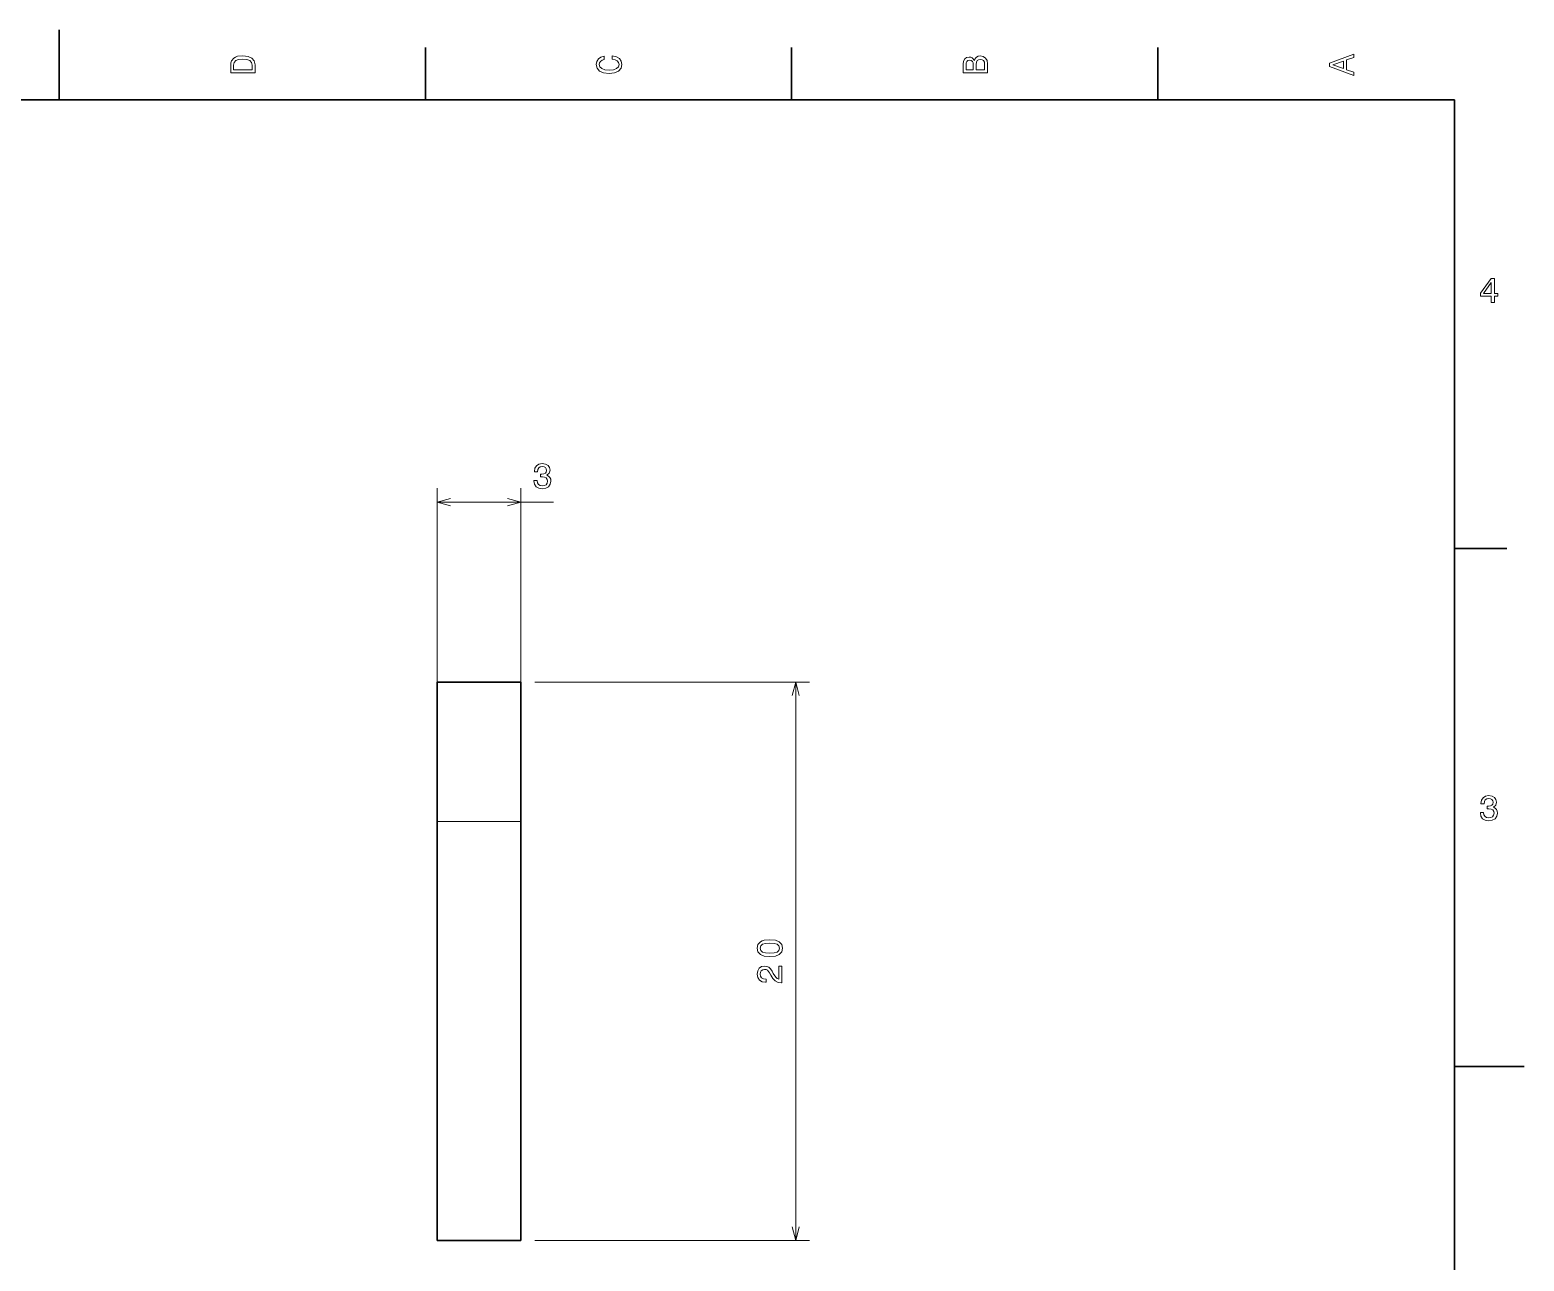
# Model space of a CAD drawing. Extents: x 0 to 420, y 0 to 297.
# Drawn here: x 205.8 to 420, y 120.6 to 297 of the extents above; entities that cross this region are included whole.
import ezdxf

# ---------------------------------------------------------------- set-up
doc = ezdxf.new("R2010")
doc.units = 0

msp = doc.modelspace()

# ---------------------------------------------------------------- linework, layer by layer
at = {"color": 7, "lineweight": 35, "ltscale": 0.25}
for p, q in [((210, 287), (210, 297)), ((410, 148.5), (420, 148.5))]:
    msp.add_line(p, q, dxfattribs=at)
at = {"color": 7, "lineweight": 35, "ltscale": 0.1875}
for p, q in [((262.5, 287), (262.5, 294.5)), ((315, 287), (315, 294.5)), ((367.5, 287), (367.5, 294.5)), ((410, 222.699997), (417.5, 222.699997))]:
    msp.add_line(p, q, dxfattribs=at)
at = {"color": 7, "lineweight": 35}
for p, q in [((410, 287), (10, 287)), ((410, 10), (410, 287)), ((264.186066, 183.568329), (264.186066, 203.568329)), ((276.186066, 183.568329), (276.186066, 203.568329)), ((264.186066, 123.568329), (264.186066, 183.568329)), ((276.186066, 123.568329), (276.186066, 183.568329))]:
    msp.add_line(p, q, dxfattribs=at)
at = {"color": 7, "lineweight": 13}
for p, q in [((264.186066, 185.568329), (264.186066, 231.334229)), ((276.186066, 185.568329), (276.186066, 231.334229)), ((278.186066, 203.568329), (317.579346, 203.568329)), ((315.579346, 123.568329), (315.579346, 203.568329)), ((278.186066, 123.568329), (317.579346, 123.568329))]:
    msp.add_line(p, q, dxfattribs=at)
at = {"color": 7, "lineweight": 13, "ltscale": 0.416346}
msp.add_line((264.186066, 229.334229), (280.839905, 229.334229), dxfattribs=at)
at = {"color": 7, "lineweight": 35, "ltscale": 0.3}
for p, q in [((264.186066, 203.568329), (276.186066, 203.568329)), ((264.186066, 123.568329), (276.186066, 123.568329))]:
    msp.add_line(p, q, dxfattribs=at)
at = {"color": 7, "lineweight": 13, "ltscale": 0.3}
msp.add_line((264.186066, 183.568329), (276.186066, 183.568329), dxfattribs=at)
at = {"color": 7, "lineweight": 13}
for points in [[(395.583221, 290.466858), (395.583221, 290.930847), (394.554413, 291.299011), (394.554413, 292.695984), (395.583221, 293.064117), (395.583221, 293.538177), (392.078186, 292.257202), (392.078186, 291.742798)], [(234.583206, 291.994965), (234.583206, 290.829987), (238.083206, 290.829987), (238.083206, 291.994965), (237.97226, 292.544678), (237.634354, 292.953186), (237.084641, 293.205353), (236.333206, 293.296112), (235.566635, 293.215424), (235.264038, 293.114563), (235.021973, 292.973358), (234.694153, 292.56485), (234.613464, 292.297546)], [(235.001801, 291.959656), (235.077438, 292.342957), (235.309433, 292.605194), (235.722977, 292.761536), (236.333206, 292.811951), (236.923264, 292.7565), (237.336807, 292.600159), (237.583923, 292.332855), (237.664612, 291.959656), (237.664612, 291.299011), (235.001801, 291.299011)], [(289.282074, 292.817017), (289.705688, 292.716156), (290.008301, 292.549713), (290.194885, 292.317719), (290.255402, 292.04541), (290.164642, 291.71759), (289.892303, 291.460388), (289.448486, 291.28891), (288.833221, 291.233429), (288.222992, 291.28891), (287.774139, 291.455353), (287.501801, 291.712555), (287.405975, 292.04541), (287.456421, 292.287476), (287.597626, 292.494232), (287.824585, 292.65564), (288.137268, 292.766571), (288.137268, 293.245697), (287.658142, 293.094391), (287.295044, 292.832153), (287.068085, 292.47406), (286.987396, 292.04541), (287.113495, 291.510803), (287.466492, 291.102325), (288.046478, 290.840057), (288.833221, 290.749298), (289.619965, 290.840057), (290.199951, 291.102325), (290.558014, 291.510803), (290.679047, 292.04541), (290.583221, 292.514404), (290.315918, 292.89267), (289.877167, 293.159943), (289.282074, 293.301147)], [(341.192017, 292.630402), (340.899506, 292.983429), (340.70282, 293.074219), (340.460754, 293.104462), (340.082489, 293.03891), (339.810181, 292.842224), (339.643738, 292.524506), (339.583221, 292.080688), (339.583221, 290.835022), (343.083221, 290.835022), (343.083221, 292.151306), (343.012604, 292.620331), (342.805847, 292.968292), (342.478027, 293.18515), (342.034241, 293.260803), (341.736694, 293.215424), (341.489563, 293.094391), (341.308014, 292.897705)], [(341.035675, 291.984863), (341.035675, 291.299011), (340.001801, 291.299011), (340.001801, 292.025208), (340.032074, 292.297546), (340.122833, 292.489197), (340.279175, 292.605194), (340.511169, 292.645538), (340.743164, 292.600159), (340.904541, 292.479126), (341.005402, 292.272339)], [(342.664642, 292.095825), (342.664642, 291.299011), (341.45929, 291.299011), (341.45929, 292.050446), (341.494598, 292.368164), (341.600525, 292.595093), (341.782074, 292.731262), (342.044312, 292.776672), (342.321686, 292.731262), (342.513336, 292.605194), (342.629333, 292.393372)], [(394.125732, 291.460388), (392.582489, 292), (394.125732, 292.539642)], [(415.277374, 257.966766), (415.731262, 257.966766), (415.731262, 258.834198), (416.23056, 258.834198), (416.23056, 259.237671), (415.731262, 259.237671), (415.731262, 261.391113), (415.272339, 261.391113), (413.739197, 259.278015), (413.739197, 258.834198), (415.277374, 258.834198)], [(414.162842, 259.237671), (415.277374, 260.806091), (415.277374, 259.237671)], [(278.050995, 232.433655), (278.050995, 232.398346), (278.131683, 231.914185), (278.368713, 231.551086), (278.741913, 231.319092), (279.236145, 231.233353), (279.760651, 231.319092), (280.154022, 231.540985), (280.406189, 231.894012), (280.496948, 232.3479), (280.456604, 232.645462), (280.345673, 232.887543), (280.164093, 233.074127), (279.922028, 233.210297), (280.249847, 233.482635), (280.365845, 233.916351), (280.290192, 234.309723), (280.073334, 234.607269), (279.720306, 234.793884), (279.236145, 234.859436), (278.782257, 234.778748), (278.434265, 234.556854), (278.207336, 234.203827), (278.131683, 233.734802), (278.131683, 233.699493), (278.580536, 233.699493), (278.62088, 234.022263), (278.752014, 234.254242), (278.963806, 234.395462), (279.261383, 234.445892), (279.523621, 234.405548), (279.715271, 234.299637), (279.831268, 234.128174), (279.876648, 233.896179), (279.831268, 233.649063), (279.710205, 233.482635), (279.498413, 233.381775), (279.210938, 233.351501), (279.014252, 233.356552), (279.014252, 232.95813), (279.261383, 232.968231), (279.579102, 232.922836), (279.816132, 232.801804), (279.957336, 232.605118), (280.007782, 232.3479), (279.952301, 232.055405), (279.80603, 231.838547), (279.574036, 231.702377), (279.266418, 231.656982), (278.9487, 231.707428), (278.716705, 231.858719), (278.570435, 232.1008), (278.514984, 232.433655)], [(413.729126, 184.866226), (413.729126, 184.830917), (413.809814, 184.346771), (414.046844, 183.983658), (414.420044, 183.751663), (414.914276, 183.665939), (415.438782, 183.751663), (415.832153, 183.973572), (416.08429, 184.326599), (416.175079, 184.780487), (416.134735, 185.078033), (416.023773, 185.320114), (415.842224, 185.506714), (415.600159, 185.642883), (415.927948, 185.915222), (416.043945, 186.348938), (415.968292, 186.74231), (415.751434, 187.039856), (415.398407, 187.226456), (414.914276, 187.292023), (414.460388, 187.211319), (414.112396, 186.989426), (413.885468, 186.636398), (413.809814, 186.167374), (413.809814, 186.13208), (414.258636, 186.13208), (414.299011, 186.454834), (414.430115, 186.686829), (414.641937, 186.828033), (414.939484, 186.878479), (415.201721, 186.83812), (415.393372, 186.732224), (415.509369, 186.560745), (415.554749, 186.328766), (415.509369, 186.081635), (415.388336, 185.915222), (415.176514, 185.814346), (414.889069, 185.784088), (414.692383, 185.789139), (414.692383, 185.390717), (414.939484, 185.400803), (415.257202, 185.355423), (415.494232, 185.234375), (415.635468, 185.037689), (415.685883, 184.780487), (415.630402, 184.487976), (415.484161, 184.271118), (415.252167, 184.134949), (414.944519, 184.089569), (414.626801, 184.139999), (414.394806, 184.29129), (414.248566, 184.533371), (414.193085, 184.866226)], [(311.86969, 164.220917), (312.661469, 164.29657), (313.226318, 164.5336), (313.569244, 164.911835), (313.680206, 165.43634), (313.569244, 165.955795), (313.226318, 166.33403), (312.661469, 166.566025), (311.86969, 166.646713), (311.082947, 166.566025), (310.770264, 166.4702), (310.513062, 166.33403), (310.170105, 165.955795), (310.054108, 165.43634), (310.170105, 164.911835), (310.518097, 164.5336), (311.082947, 164.29657)], [(311.86969, 164.705078), (311.25946, 164.745422), (310.820679, 164.87149), (310.563477, 165.09845), (310.472717, 165.43634), (310.563477, 165.769196), (310.820679, 165.99614), (311.25946, 166.122223), (311.86969, 166.162567), (312.484955, 166.122223), (312.923706, 165.99614), (313.180908, 165.769196), (313.266663, 165.43634), (313.180908, 165.09845), (312.923706, 164.87149), (312.484955, 164.745422)], [(313.579346, 160.469772), (313.579346, 162.875397), (313.14563, 162.875397), (313.14563, 160.974091), (312.908569, 161.080002), (312.711914, 161.261551), (312.353821, 161.82135), (312.202545, 162.118896), (311.985687, 162.451752), (311.733521, 162.688782), (311.435974, 162.824951), (311.098053, 162.875397), (310.674438, 162.789658), (310.341583, 162.552612), (310.129761, 162.189514), (310.054108, 161.72049), (310.139862, 161.236343), (310.376892, 160.868179), (310.755127, 160.631149), (311.254395, 160.550461), (311.325012, 160.550461), (311.325012, 161.009399), (311.284668, 161.009399), (310.941711, 161.054779), (310.689575, 161.190948), (310.528198, 161.407806), (310.472717, 161.695282), (310.523132, 161.987778), (310.649231, 162.204636), (310.845917, 162.345856), (311.093018, 162.396286), (311.325012, 162.360977), (311.521698, 162.265152), (311.693176, 162.103775), (311.844452, 161.881866), (312.005859, 161.58432), (312.318542, 161.090088), (312.651367, 160.742096), (313.05484, 160.535339), (313.564209, 160.469772)]]:
    msp.add_lwpolyline(points, close=True, dxfattribs=at)
for points in [[(266.11792, 229.851868), (264.186066, 229.334229), (266.11792, 228.816589)], [(274.254211, 228.816589), (276.186066, 229.334229), (274.254211, 229.851868)], [(316.096985, 201.636475), (315.579346, 203.568329), (315.061707, 201.636475)], [(315.061707, 125.500183), (315.579346, 123.568329), (316.096985, 125.500183)]]:
    msp.add_lwpolyline(points, dxfattribs=at)

doc.saveas('drawing.dxf')
